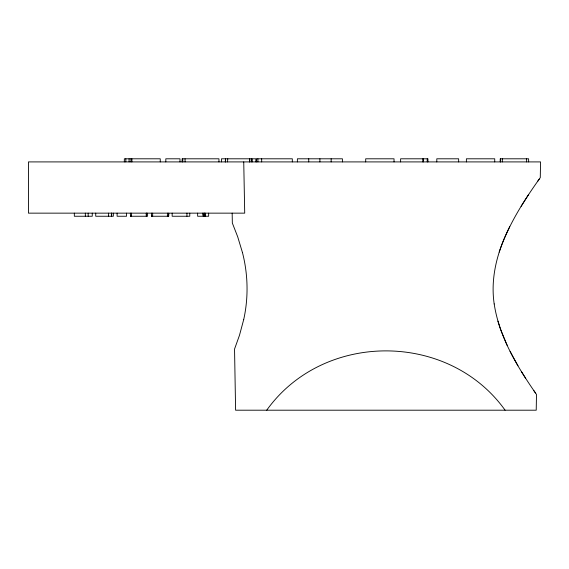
<?xml version="1.0" encoding="UTF-8"?>
<svg xmlns="http://www.w3.org/2000/svg" width="569" height="569" viewBox="0 0 569 569"><rect width="100%" height="100%" fill="white"/><g stroke="black" fill="none" stroke-linecap="round" stroke-linejoin="round"><path stroke-width="0.85" d="M227.756 158.801L227.55 161.909M225.26 161.909L225.53 158.801L225.53 161.909M243.696 319.593C248.596 297.53 248.077 274.386 242.451 252.515M243.703 319.572L239.478 335.312L234.542 349.053L235.609 410.199L536.218 410.199L536.489 394.445C517.463 367.012 499.298 337.467 494.184 303.91M499.191 252.103C508.231 225.018 523.772 200.75 540.273 177.656L540.55 161.909L28.45 161.909L28.45 213.147L244.713 213.147L243.738 161.909M509.724 226.768C497.683 250.41 490.215 277.331 494.191 303.967M521.112 206.334L528.679 194.434M537.52 181.525L539.213 179.135M266.726 410.199C323.299 331.115 448.521 331.115 505.101 410.199M130.344 216.248L147.62 216.248L147.563 213.147M151.425 216.248L168.694 216.248L168.694 213.147L168.637 216.248M533.857 390.661L535.457 392.966M525.486 378.086L521.417 371.593M517.954 365.803L510.109 351.422M507.15 345.34L500.571 329.373L497.918 321.172M242.458 252.551L237.7 236.796L232.337 223.048L232.166 213.147M202.55 213.147L203.318 216.248L203.318 213.147M252.103 161.909L251.839 158.801L251.839 161.909M151.397 213.147L151.603 216.248M130.322 213.147L130.521 216.248M528.629 161.909L528.629 158.801L500.293 158.801L500.293 161.909M526.61 158.801L526.61 161.909M502.32 158.801L502.32 161.909M500.336 158.801L500.336 161.909M494.731 161.909L494.731 158.801L466.395 158.801L466.395 161.909M458.65 161.909L458.65 158.801L436.793 158.801L436.793 161.909M427.938 161.909L427.938 158.801L400.612 158.801L400.612 161.909M427.227 158.801L427.227 161.909M423.407 158.801L423.407 161.909M422.81 158.801L422.81 161.909M394.033 161.909L394.033 158.801L365.696 158.801L365.696 161.909M342.417 161.909L342.417 158.801L297.381 158.801L297.381 161.909M331.151 158.801L331.151 161.909M319.899 158.801L319.899 161.909M308.739 158.801L308.739 161.909M292.324 161.909L292.324 158.801L256.391 158.801L256.391 161.909M261.676 158.801L261.676 161.909M257.913 158.801L257.913 161.909M255.886 161.909L255.886 158.801L221.476 158.801L221.476 161.909M249.819 158.801L249.819 161.909M249.563 158.801L249.563 161.909M218.951 161.909L218.951 158.801L182.116 158.801L182.116 161.909M208.645 213.147L208.645 216.248L197.635 216.248L197.635 213.147M205.452 213.147L205.452 216.248M204.669 213.147L204.669 216.248M204.556 213.147L204.556 216.248M189.769 213.147L189.769 216.248L172.158 216.248L172.158 213.147M186.938 213.147L186.938 216.248M185.046 158.801L185.081 161.909M182.784 158.801L182.784 161.909M179.989 161.909L179.989 158.801L165.814 158.801L165.814 161.909M167.435 213.147L167.371 216.248M160.252 161.909L160.252 158.801L124.327 158.801L124.327 161.909M152.656 213.147L152.656 216.248M146.361 213.147L146.361 216.248M146.29 213.147L146.29 216.248M131.908 158.801L131.908 161.909M131.574 213.147L131.574 216.248M130.955 158.801L130.955 161.909M129.071 158.801L129.071 161.909M126.546 213.147L126.546 216.248L117.107 216.248L117.107 213.147M125.841 158.801L125.841 161.909M113.331 213.147L113.331 216.248L95.72 216.248L95.72 213.147M111.638 213.147L111.638 216.248M111.403 213.147L111.403 216.248M108.601 213.147L108.601 216.248M92.256 213.147L92.256 216.248L74.333 216.248L74.333 213.147M88.167 213.147L88.167 216.248M85.336 213.147L85.336 216.248"/></g></svg>
